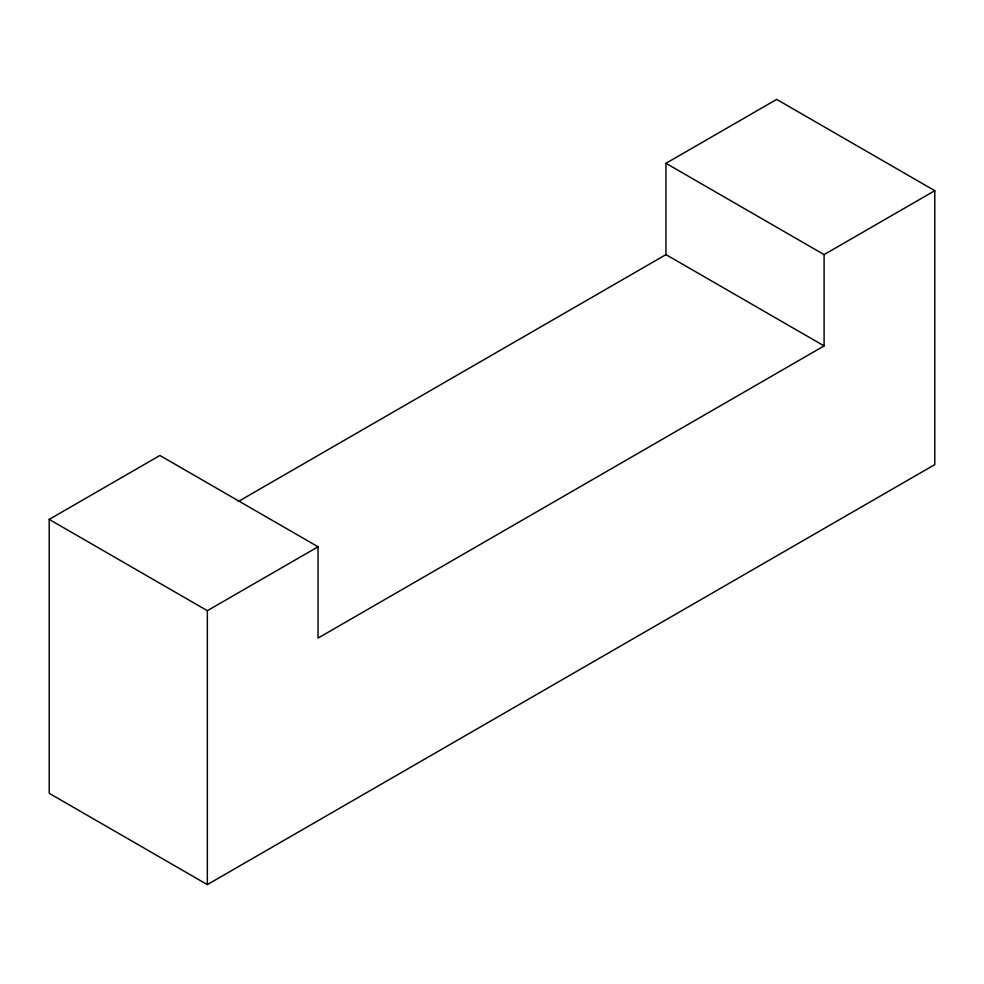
<?xml version="1.0" encoding="UTF-8"?>
<svg xmlns="http://www.w3.org/2000/svg" width="984" height="984" viewBox="0 0 984 984"><rect width="100%" height="100%" fill="white"/><g stroke="black" fill="none" stroke-linecap="round" stroke-linejoin="round"><path stroke-width="1.48" d="M665.959 163.307L776.659 99.396L934.8 190.699L934.8 464.608L207.341 884.604L49.2 793.301L49.2 519.392L159.9 455.481L318.041 546.784L318.041 638.087L824.1 345.913L824.1 254.61L665.959 163.307L665.959 254.61L238.263 501.532M49.2 519.392L207.341 610.695L318.041 546.784M824.1 254.61L934.8 190.699M665.959 254.61L824.1 345.913M207.341 610.695L207.341 884.604"/></g></svg>
